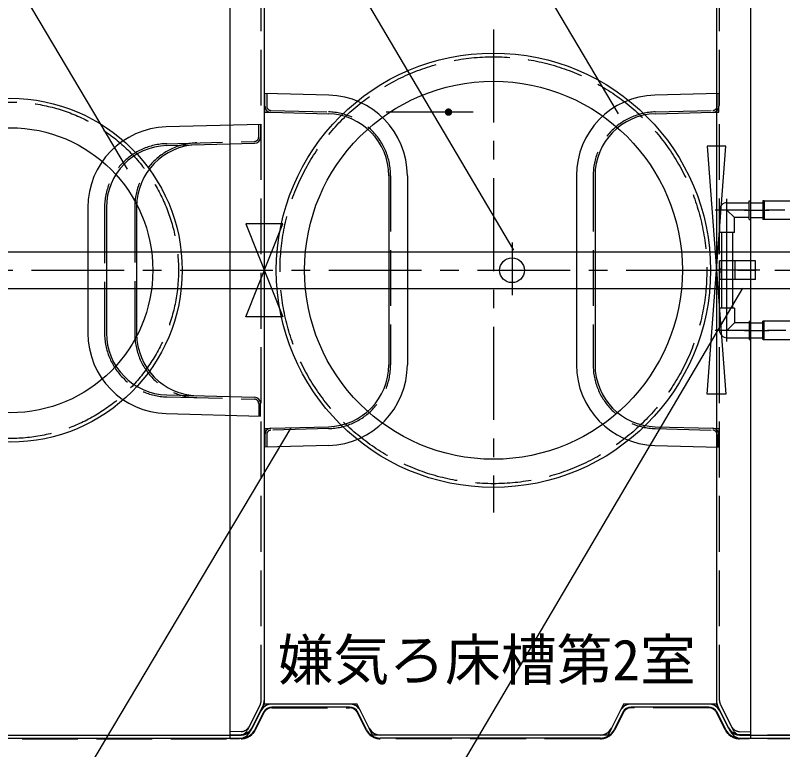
# Model space of a CAD drawing. Units: millimetres, scale not verified. Extents: x -8910 to 8910, y -6308 to 6308.
# Drawn here: x -5496 to -4257, y 17 to 1202 of the extents above; entities that cross this region are included whole.
import ezdxf
from ezdxf.enums import TextEntityAlignment as Align

# ---------------------------------------------------------------- set-up
doc = ezdxf.new("R2010")
doc.units = ezdxf.units.MM
doc.header["$LTSCALE"] = 30
for name, pattern in [('CHAIN1', [8, 5, -1, 1, -1]), ('CHAIN2', [12, 9, -1, 1, -1]), ('DASHED1', [1.8, 1.2, -0.6]), ('DASHED3', [4, 3, -1]), ('DOUBLE_CHAIN2', [12.8, 9, -1, 0.6, -0.6, 0.6, -1])]:
    doc.linetypes.add(name, pattern=pattern)
for name, color, linetype, lineweight in [('0-0_機器', 2, 'Continuous', 25), ('0-2_空気管', 3, 'Continuous', 25), ('0-5_09', 3, 'Continuous', 25), ('0-6_躯体', 3, 'Continuous', 25), ('0-D_文字', 7, 'Continuous', 25)]:
    doc.layers.add(name, color=color, linetype=linetype, lineweight=lineweight)
doc.styles.add('ＭＳ ゴシック', font='')
doc.styles.get('ＭＳ ゴシック').set_extended_font_data('MS Gothic')

msp = doc.modelspace()

# ---------------------------------------------------------------- linework, layer by layer
at = {"layer": '0-0_機器', "color": 3}
for p, q in [((-4310.84, 902.87), (-4308.84, 902.87)), ((-4310.84, 872.89), (-4310.84, 902.87)), ((-4308.84, 902.87), (-4308.84, 873.98)), ((-4308.84, 899.87), (-4288.84, 899.87)), ((-4288.84, 902.87), (-4288.84, 872.88)), ((-4286.84, 902.87), (-4288.84, 902.87)), ((-4286.84, 902.87), (-4286.84, 872.88)), ((-4310.84, 872.89), (-4308.84, 872.89)), ((-4308.84, 875.89), (-4288.84, 875.89)), ((-4300.84, 805.88), (-4358.85, 805.88)), ((-4358.85, 775.88), (-4358.85, 805.88)), ((-4333.79, 775.88), (-4333.79, 805.88)), ((-4300.84, 775.88), (-4300.84, 805.88)), ((-4300.84, 775.88), (-4358.85, 775.88)), ((-4310.84, 708.87), (-4308.84, 708.87)), ((-4310.84, 708.87), (-4310.84, 678.88)), ((-4308.84, 678.88), (-4308.84, 707.78)), ((-4288.84, 678.88), (-4288.84, 708.88)), ((-4286.84, 678.88), (-4286.84, 708.88)), ((-4308.84, 705.87), (-4288.84, 705.87)), ((-4308.84, 681.88), (-4288.84, 681.88)), ((-4310.84, 678.88), (-4308.84, 678.88)), ((-4286.84, 678.88), (-4288.84, 678.88))]:
    msp.add_line(p, q, dxfattribs=at)
at = {"layer": '0-0_機器', "color": 3, "linetype": 'CHAIN2'}
for p, q in [((-4318.24, 887.88), (-4279.45, 887.88)), ((-4293.95, 790.88), (-4365.02, 790.88)), ((-4318.24, 693.88), (-4279.45, 693.88))]:
    msp.add_line(p, q, dxfattribs=at)
at = {"layer": '0-0_機器', "color": 3, "linetype": 'DASHED1'}
for p, q in [((-4355.84, 775.88), (-4355.84, 805.88)), ((-4358.84, 793.38), (-4355.84, 793.38)), ((-4358.84, 788.38), (-4355.84, 788.38))]:
    msp.add_line(p, q, dxfattribs=at)
at = {"layer": '0-2_空気管'}
for p, q in [((-5148.84, 35.08), (-5148.84, 1546.68)), ((-4308.84, 1546.68), (-4308.84, 35.08)), ((-5093.84, 1490.88), (-5093.84, 90.88)), ((-4363.84, 1490.88), (-4363.84, 90.88)), ((-4359.84, 1076.13), (-4463.25, 1073.42)), ((-4359.84, 1076.13), (-4359.84, 1055.86)), ((-4462.46, 1043.43), (-4369.58, 1045.86)), ((-4348.85, 990.88), (-4378.85, 990.88)), ((-4378.85, 590.88), (-4348.85, 990.88)), ((-4589.85, 943.46), (-4589.85, 638.3)), ((-4559.85, 943.46), (-4559.85, 638.3)), ((-5123.84, 715.88), (-5063.84, 865.88)), ((-5664.84, 820.88), (-3889.85, 820.88)), ((-3889.85, 760.88), (-5664.84, 760.88)), ((-5063.84, 715.88), (-5123.84, 715.88)), ((-4462.46, 538.33), (-4369.58, 535.9)), ((-4359.84, 505.63), (-4359.84, 525.9)), ((-4463.25, 508.34), (-4359.84, 505.63)), ((-5116.53, 46.52), (-5095.95, 87.66)), ((-4956.21, 90.88), (-5081.48, 90.88)), ((-4376.2, 90.88), (-4501.48, 90.88)), ((-4341.16, 46.52), (-4361.73, 87.66)), ((-5099.37, 79.82), (-5113.32, 51.94)), ((-5094.9, 77.59), (-5108.84, 49.7)), ((-4956.21, 85.88), (-5081.48, 85.88)), ((-4928.84, 49.7), (-4942.79, 77.59)), ((-4924.37, 51.94), (-4938.32, 79.82)), ((-4519.37, 79.82), (-4533.32, 51.94)), ((-4514.9, 77.59), (-4528.84, 49.7)), ((-4376.2, 85.88), (-4501.48, 85.88)), ((-4348.84, 49.7), (-4362.79, 77.59)), ((-4344.37, 51.94), (-4358.31, 79.82)), ((-5604.75, 40.88), (-5131.21, 40.88)), ((-5149, 41.09), (-5130.84, 41.57)), ((-4551.21, 40.88), (-4906.48, 40.88)), ((-4308.84, 41.09), (-4326.84, 41.57)), ((-4326.48, 40.88), (-3951.21, 40.88)), ((-5604.75, 35.88), (-5131.21, 35.88)), ((-5149, 35.07), (-5133.89, 35.47)), ((-4551.21, 35.88), (-4906.48, 35.88)), ((-4326.48, 35.88), (-3951.21, 35.88)), ((-4308.84, 35.08), (-4323.8, 35.47))]:
    msp.add_line(p, q, dxfattribs=at)
at = {"layer": '0-2_空気管', "linetype": 'DASHED3'}
for p, q in [((-5098.84, 96.6), (-5098.84, 1485.16)), ((-4358.84, 96.6), (-4358.84, 1485.16)), ((-4362.84, 1055.86), (-4362.84, 1076.05)), ((-4462.54, 1046.43), (-4369.66, 1048.86)), ((-4562.85, 943.46), (-4562.85, 638.3)), ((-4462.54, 535.33), (-4369.66, 532.9)), ((-4362.84, 525.9), (-4362.84, 505.71)), ((-5093.84, 285.46), (-5093.84, 90.88)), ((-4363.84, 285.46), (-4363.84, 90.88)), ((-5100.43, 89.9), (-5121, 48.75)), ((-4956.21, 90.88), (-5081.48, 90.88)), ((-4376.2, 90.88), (-4501.48, 90.88)), ((-4357.26, 89.9), (-4336.69, 48.75)), ((-5099.37, 79.82), (-5113.32, 51.94)), ((-5107.95, 49.25), (-5094, 77.14)), ((-5081.48, 84.88), (-4956.21, 84.88)), ((-4943.68, 77.14), (-4929.74, 49.25)), ((-4924.37, 51.94), (-4938.32, 79.82)), ((-4519.37, 79.82), (-4533.32, 51.94)), ((-4514.01, 77.14), (-4527.95, 49.25)), ((-4376.2, 84.88), (-4501.48, 84.88)), ((-4349.74, 49.25), (-4363.68, 77.14)), ((-4344.37, 51.94), (-4358.31, 79.82)), ((-5604.75, 40.88), (-5131.21, 40.88)), ((-5130.97, 46.56), (-5148.84, 46.1)), ((-5134.02, 40.46), (-5148.84, 40.08)), ((-4551.21, 40.88), (-4906.48, 40.88)), ((-4326.72, 46.56), (-4308.84, 46.1)), ((-3951.21, 40.88), (-4326.48, 40.88)), ((-4323.66, 40.46), (-4308.84, 40.08)), ((-5604.75, 34.88), (-5131.21, 34.88)), ((-4551.21, 34.88), (-4906.48, 34.88)), ((-3951.21, 34.88), (-4326.48, 34.88))]:
    msp.add_line(p, q, dxfattribs=at)
at = {"layer": '0-2_空気管', "linetype": 'CHAIN1'}
for p, q in [((-4723.84, 1179.5), (-4723.84, 399.92)), ((-4693.85, 835.78), (-4693.85, 750.61)), ((-6189.79, 790.88), (-2630.34, 790.88))]:
    msp.add_line(p, q, dxfattribs=at)
at = {"layer": '0-2_空気管', "linetype": 'DOUBLE_CHAIN2'}
for p, q in [((-4369.58, 535.9), (-4359.84, 535.64)), ((-4359.84, 535.64), (-4359.84, 525.9)), ((-5095.95, 87.66), (-5093.84, 91.88)), ((-5093.84, 96.6), (-5093.84, 91.88)), ((-4918.84, 40.88), (-4924.37, 51.94)), ((-4533.32, 51.94), (-4538.84, 40.88)), ((-4906.48, 40.88), (-4918.84, 40.88)), ((-4538.84, 40.88), (-4551.21, 40.88))]:
    msp.add_line(p, q, dxfattribs=at)
for points in [[(-4369.58, 1045.86), (-4359.84, 1046.12), (-4359.84, 1055.86)], [(-5081.48, 90.88), (-5093.84, 90.88), (-5099.37, 79.82)], [(-4938.32, 79.82), (-4943.84, 90.88), (-4956.21, 90.88)], [(-4501.48, 90.88), (-4513.84, 90.88), (-4519.37, 79.82)], [(-4358.31, 79.82), (-4363.84, 90.88), (-4376.2, 90.88)]]:
    msp.add_lwpolyline(points, dxfattribs=at)
at = {"layer": '0-2_空気管'}
for points in [[(-4378.85, 990.88), (-4348.85, 590.88), (-4378.85, 590.88)], [(-5063.84, 865.88), (-5123.84, 865.88), (-5063.84, 715.88)]]:
    msp.add_lwpolyline(points, dxfattribs=at)
for centre, radius in [((-4723.84, 790.88), 350.5), ((-4723.84, 790.88), 305), ((-5503.84, 790.88), 277.5), ((-5503.84, 790.88), 230), ((-4693.85, 790.88), 20)]:
    msp.add_circle(centre, radius, dxfattribs=at)
at = {"layer": '0-2_空気管', "linetype": 'DASHED3'}
for centre, radius in [((-4723.84, 790.88), 344.5), ((-5503.84, 790.88), 271.5)]:
    msp.add_circle(centre, radius, dxfattribs=at)
at = {"layer": '0-2_空気管'}
for centre, radius, start, end in [((-4459.84, 943.46), 130, 91.5, 180), ((-4369.84, 1055.86), 10, 271.5, 0), ((-4459.84, 943.46), 100, 91.5, 180), ((-4459.84, 638.3), 130, 180, 268.5), ((-4459.84, 638.3), 100, 180, 268.5), ((-4369.84, 525.9), 10, 0, 88.5), ((-5081.48, 70.88), 20, 90, 153.435), ((-5113.84, 96.6), 20, 333.436, 0), ((-4956.21, 70.88), 20, 26.565, 90), ((-4501.48, 70.88), 20, 90, 153.435), ((-4376.2, 70.88), 20, 26.565, 90), ((-4343.84, 96.6), 20, 180, 206.564), ((-5081.48, 70.88), 15, 90, 153.435), ((-4956.21, 70.88), 15, 26.565, 90), ((-4501.48, 70.88), 15, 90, 153.435), ((-4376.2, 70.88), 15, 26.565, 90), ((-5131.2, 60.88), 25, 270, 333.435), ((-5131.37, 61.56), 20, 271.5, 333.436), ((-4906.48, 60.88), 25, 206.565, 270), ((-4906.48, 60.88), 20, 206.565, 270), ((-4551.21, 60.88), 20, 270, 333.435), ((-4551.21, 60.88), 25, 270, 333.435), ((-4326.48, 60.88), 25, 206.565, 270), ((-4326.48, 60.88), 20, 206.565, 270), ((-4326.32, 61.56), 20, 206.564, 268.5), ((-5134.41, 55.46), 20, 271.5, 333.436), ((-4323.27, 55.46), 20, 206.564, 268.5)]:
    msp.add_arc(centre, radius, start, end, dxfattribs=at)
at = {"layer": '0-2_空気管', "linetype": 'DASHED3'}
for centre, radius, start, end in [((-4369.84, 1055.86), 7, 271.5, 0), ((-4459.84, 943.46), 103, 91.5, 180), ((-4459.84, 638.3), 103, 180, 268.5), ((-4369.84, 525.9), 7, 0, 88.5), ((-5113.84, 96.6), 15, 333.436, 0), ((-5081.48, 70.88), 20, 90, 153.435), ((-4956.21, 70.88), 20, 26.565, 90), ((-4501.48, 70.88), 20, 90, 153.435), ((-4376.2, 70.88), 20, 26.565, 90), ((-4343.84, 96.6), 15, 180, 206.564), ((-5081.48, 70.88), 14, 90, 153.435), ((-4956.21, 70.88), 14, 26.565, 90), ((-4501.48, 70.88), 14, 90, 153.435), ((-4376.2, 70.88), 14, 26.565, 90), ((-5131.2, 60.88), 20, 270, 333.435), ((-5131.37, 61.56), 15, 271.5, 333.436), ((-4906.48, 60.88), 20, 206.565, 270), ((-4551.21, 60.88), 20, 270, 333.435), ((-4326.48, 60.88), 20, 206.565, 270), ((-4326.32, 61.56), 15, 206.564, 268.5), ((-5134.41, 55.46), 15, 271.5, 333.436), ((-5131.2, 60.88), 26, 270, 333.435), ((-4906.48, 60.88), 26, 206.565, 270), ((-4551.21, 60.88), 26, 270, 333.435), ((-4326.48, 60.88), 26, 206.565, 270), ((-4323.27, 55.46), 15, 206.564, 268.5)]:
    msp.add_arc(centre, radius, start, end, dxfattribs=at)
at = {"layer": '0-5_09'}
for p, q in [((-4989.44, 1073.42), (-5092.84, 1076.13)), ((-5092.84, 1055.86), (-5092.84, 1076.13)), ((-5083.11, 1045.86), (-4990.23, 1043.43)), ((-4892.84, 943.46), (-4892.84, 638.3)), ((-4862.84, 943.46), (-4862.84, 638.3)), ((-5083.11, 535.9), (-4990.23, 538.33)), ((-5092.84, 525.9), (-5092.84, 505.63)), ((-4989.44, 508.34), (-5092.84, 505.63))]:
    msp.add_line(p, q, dxfattribs=at)
at = {"layer": '0-5_09', "linetype": 'DASHED3'}
for p, q in [((-5089.84, 1076.05), (-5089.84, 1055.86)), ((-5083.03, 1048.86), (-4990.15, 1046.43)), ((-4889.84, 943.46), (-4889.84, 638.3)), ((-4990.15, 535.33), (-5083.03, 532.9)), ((-5089.84, 525.9), (-5089.84, 505.71))]:
    msp.add_line(p, q, dxfattribs=at)
at = {"layer": '0-5_09', "linetype": 'DOUBLE_CHAIN2'}
for p, q in [((-5092.84, 1046.12), (-5092.84, 1055.86)), ((-5092.84, 1046.12), (-5083.11, 1045.86)), ((-5092.84, 535.64), (-5083.11, 535.9)), ((-5092.84, 535.64), (-5092.84, 525.9))]:
    msp.add_line(p, q, dxfattribs=at)
at = {"layer": '0-5_09'}
for centre, radius, start, end in [((-4992.84, 943.46), 130, 0, 88.5), ((-5082.84, 1055.86), 10, 180, 268.5), ((-4992.84, 943.46), 100, 0, 88.5), ((-4992.84, 638.3), 100, 271.5, 0), ((-4992.84, 638.3), 130, 271.5, 0), ((-5082.84, 525.9), 10, 91.5, 180)]:
    msp.add_arc(centre, radius, start, end, dxfattribs=at)
at = {"layer": '0-5_09', "linetype": 'DASHED3'}
for centre, radius, start, end in [((-5082.84, 1055.86), 7, 180, 268.5), ((-4992.84, 943.46), 103, 0, 88.5), ((-4992.84, 638.3), 103, 271.5, 0), ((-5082.84, 525.9), 7, 91.5, 180)]:
    msp.add_arc(centre, radius, start, end, dxfattribs=at)
at = {"layer": '0-6_躯体'}
for p, q in [((-4756.4, 1046.12), (-4897.23, 1046.12)), ((-5099.85, 1026.13), (-5252.01, 1022.14)), ((-5099.85, 1026.13), (-5099.85, 1005.86)), ((-5251.23, 992.15), (-5109.58, 995.86)), ((-5378.64, 892.19), (-5378.64, 689.57)), ((-5348.64, 892.19), (-5348.64, 689.57)), ((-5299.85, 893.46), (-5299.85, 688.3)), ((-4346.84, 899.88), (-4310.84, 899.88)), ((-4288.34, 902.88), (-3985.34, 902.88)), ((-4358.84, 887.88), (-4358.84, 851.88)), ((-4346.84, 887.88), (-4334.84, 875.88)), ((-4310.84, 875.88), (-4334.84, 875.88)), ((-4334.84, 851.88), (-4334.84, 875.88)), ((-3985.34, 872.88), (-4288.84, 872.88)), ((-4334.84, 851.88), (-4358.84, 851.88)), ((-4355.84, 851.88), (-4355.84, 729.88)), ((-4337.84, 851.88), (-4337.84, 729.88)), ((-4334.84, 729.88), (-4358.84, 729.88)), ((-4358.84, 693.88), (-4358.84, 729.88)), ((-4334.84, 729.88), (-4334.84, 705.88)), ((-3985.34, 708.88), (-4288.84, 708.88)), ((-4346.84, 693.88), (-4334.84, 705.88)), ((-4310.84, 705.88), (-4334.84, 705.88)), ((-4346.84, 681.88), (-4310.84, 681.88)), ((-4288.34, 678.88), (-3985.34, 678.88)), ((-5251.23, 589.61), (-5109.58, 585.9)), ((-5099.85, 555.63), (-5099.85, 575.9)), ((-5252.01, 559.62), (-5099.85, 555.63))]:
    msp.add_line(p, q, dxfattribs=at)
at = {"layer": '0-6_躯体', "linetype": 'DASHED3'}
for p, q in [((-5102.85, 1005.86), (-5102.85, 1026.05)), ((-5251.3, 995.15), (-5109.66, 998.86)), ((-5351.64, 892.19), (-5351.64, 689.57)), ((-5302.85, 893.46), (-5302.85, 688.3)), ((-5251.3, 586.61), (-5109.66, 582.9)), ((-5102.85, 575.9), (-5102.85, 555.71))]:
    msp.add_line(p, q, dxfattribs=at)
at = {"layer": '0-6_躯体', "linetype": 'CHAIN2'}
for p, q in [((-4346.84, 676.05), (-4346.84, 906.23)), ((-3953.61, 887.88), (-4365.83, 887.88)), ((-3951.51, 693.88), (-4365.83, 693.88))]:
    msp.add_line(p, q, dxfattribs=at)
at = {"layer": '0-6_躯体'}
for centre, radius, start, end in [((-5248.64, 892.19), 130, 91.5, 180), ((-5109.84, 1005.86), 10, 271.5, 0), ((-5248.64, 892.19), 100, 91.5, 180), ((-5199.84, 893.46), 100, 91.5, 180), ((-4346.84, 887.88), 12, 90, 180), ((-4346.84, 693.88), 12, 180, 270), ((-5248.64, 689.57), 130, 180, 268.5), ((-5248.64, 689.57), 100, 180, 268.5), ((-5199.84, 688.3), 100, 180, 268.5), ((-5109.84, 575.9), 10, 0, 88.5)]:
    msp.add_arc(centre, radius, start, end, dxfattribs=at)
at = {"layer": '0-6_躯体', "linetype": 'DASHED3'}
for centre, radius, start, end in [((-5109.84, 1005.86), 7, 271.5, 0), ((-5248.64, 892.19), 103, 91.5, 180), ((-5199.84, 893.46), 103, 91.5, 180), ((-5248.64, 689.57), 103, 180, 268.5), ((-5199.84, 688.3), 103, 180, 268.5), ((-5109.84, 575.9), 7, 0, 88.5)]:
    msp.add_arc(centre, radius, start, end, dxfattribs=at)
at = {"layer": '0-6_躯体', "color": 92}
for points in [[(-4801.83, 1048.67), (-4802.4, 1046.12), (-4802.39, 1046.49)], [(-4801.83, 1048.67), (-4796.4, 1046.12), (-4802.4, 1046.12)], [(-4796.4, 1046.12), (-4802.35, 1045.37), (-4802.4, 1046.12)], [(-4801.83, 1048.67), (-4802.39, 1046.49), (-4802.1, 1047.97)], [(-4802.1, 1047.97), (-4802.39, 1046.49), (-4802.29, 1047.24)], [(-4796.4, 1046.12), (-4802.21, 1044.63), (-4802.35, 1045.37)], [(-4796.4, 1046.12), (-4801.98, 1043.91), (-4802.21, 1044.63)], [(-4796.4, 1046.12), (-4801.66, 1043.23), (-4801.98, 1043.91)], [(-4801.46, 1049.33), (-4796.4, 1046.12), (-4801.83, 1048.67)], [(-4796.4, 1046.12), (-4801.25, 1042.59), (-4801.66, 1043.23)], [(-4801.02, 1049.94), (-4796.4, 1046.12), (-4801.46, 1049.33)], [(-4796.4, 1046.12), (-4800.77, 1042.01), (-4801.25, 1042.59)], [(-4800.51, 1050.49), (-4796.4, 1046.12), (-4801.02, 1049.94)], [(-4796.4, 1046.12), (-4800.22, 1041.5), (-4800.77, 1042.01)], [(-4799.92, 1050.97), (-4796.4, 1046.12), (-4800.51, 1050.49)], [(-4796.4, 1046.12), (-4799.61, 1041.05), (-4800.22, 1041.5)], [(-4799.29, 1051.38), (-4796.4, 1046.12), (-4799.92, 1050.97)], [(-4796.4, 1046.12), (-4798.95, 1040.69), (-4799.61, 1041.05)], [(-4798.61, 1051.7), (-4796.4, 1046.12), (-4799.29, 1051.38)], [(-4796.4, 1046.12), (-4798.25, 1040.41), (-4798.95, 1040.69)], [(-4797.89, 1051.93), (-4796.4, 1046.12), (-4798.61, 1051.7)], [(-4796.4, 1046.12), (-4797.52, 1040.22), (-4798.25, 1040.41)], [(-4797.15, 1052.07), (-4796.4, 1046.12), (-4797.89, 1051.93)], [(-4796.4, 1040.12), (-4797.52, 1040.22), (-4796.4, 1046.12)], [(-4796.4, 1052.12), (-4796.4, 1046.12), (-4797.15, 1052.07)], [(-4796.02, 1052.11), (-4796.4, 1046.12), (-4796.4, 1052.12)], [(-4795.27, 1052.01), (-4796.4, 1046.12), (-4796.02, 1052.11)], [(-4794.54, 1051.82), (-4796.4, 1046.12), (-4795.27, 1052.01)], [(-4794.54, 1051.82), (-4790.4, 1046.12), (-4796.4, 1046.12)], [(-4790.4, 1046.12), (-4796.4, 1040.12), (-4796.4, 1046.12)], [(-4790.4, 1046.12), (-4795.65, 1040.17), (-4796.4, 1040.12)], [(-4790.4, 1046.12), (-4794.91, 1040.31), (-4795.65, 1040.17)], [(-4790.4, 1046.12), (-4794.19, 1040.54), (-4794.91, 1040.31)], [(-4793.84, 1051.55), (-4790.4, 1046.12), (-4794.54, 1051.82)], [(-4790.4, 1046.12), (-4793.51, 1040.86), (-4794.19, 1040.54)], [(-4793.18, 1051.18), (-4790.4, 1046.12), (-4793.84, 1051.55)], [(-4790.4, 1046.12), (-4792.87, 1041.26), (-4793.51, 1040.86)], [(-4792.57, 1050.74), (-4790.4, 1046.12), (-4793.18, 1051.18)], [(-4790.4, 1046.12), (-4792.29, 1041.74), (-4792.87, 1041.26)], [(-4792.02, 1050.23), (-4790.4, 1046.12), (-4792.57, 1050.74)], [(-4790.4, 1046.12), (-4791.78, 1042.29), (-4792.29, 1041.74)], [(-4791.54, 1049.64), (-4790.4, 1046.12), (-4792.02, 1050.23)], [(-4790.4, 1046.12), (-4791.33, 1042.9), (-4791.78, 1042.29)], [(-4791.14, 1049.01), (-4790.4, 1046.12), (-4791.54, 1049.64)], [(-4790.4, 1046.12), (-4790.97, 1043.56), (-4791.33, 1042.9)], [(-4790.82, 1048.33), (-4790.4, 1046.12), (-4791.14, 1049.01)], [(-4790.4, 1046.12), (-4790.69, 1044.26), (-4790.97, 1043.56)], [(-4790.59, 1047.61), (-4790.4, 1046.12), (-4790.82, 1048.33)], [(-4790.41, 1045.74), (-4790.69, 1044.26), (-4790.4, 1046.12)], [(-4790.5, 1044.99), (-4790.69, 1044.26), (-4790.41, 1045.74)], [(-4790.45, 1046.87), (-4790.4, 1046.12), (-4790.59, 1047.61)], [(-4796.4, 1040.12), (-4796.77, 1040.13), (-4797.52, 1040.22)]]:
    msp.add_solid(points, dxfattribs=at)
at = {"layer": '0-D_文字', "color": 3}
for p, q in [((-4691.05, 823.24), (-5237.1, 1747.87)), ((-4521.81, 1043.49), (-4940.74, 1747.96)), ((-5314.47, 953.8), (-5743.03, 1674.95)), ((-4989.34, -371.15), (-4321.42, 762.07)), ((-5050.68, 536.34), (-5487.55, -196.68))]:
    msp.add_line(p, q, dxfattribs=at)

# ---------------------------------------------------------------- texts
at = {"layer": '0-D_文字', "color": 4, "style": 'ＭＳ ゴシック'}
msp.add_text('嫌気ろ床槽第2室', height=65.98, dxfattribs=at).set_placement((-5072.04, 109.42), align=Align.BOTTOM_LEFT)

doc.saveas('drawing.dxf')
